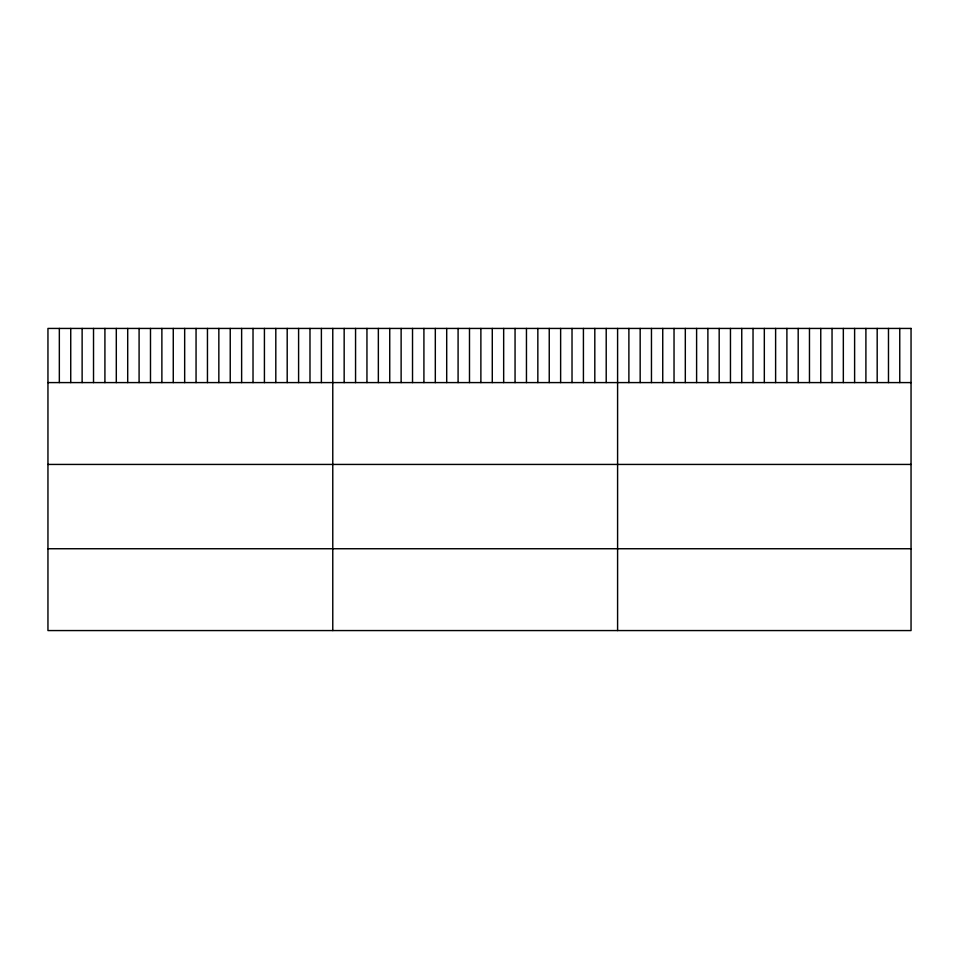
<?xml version="1.0" encoding="UTF-8"?>
<svg xmlns="http://www.w3.org/2000/svg" width="959" height="959" viewBox="0 0 959 959"><rect width="100%" height="100%" fill="white"/><g stroke="black" fill="none" stroke-linecap="round" stroke-linejoin="round"><path stroke-width="1.44" d="M47.95 382.593L911.05 382.593M47.95 464.432L911.05 464.432M47.95 548.74L911.05 548.74M899.758 328.434L899.758 382.593M888.478 328.434L888.478 382.593M877.185 328.434L877.185 382.593M865.905 328.434L865.905 382.593M854.613 328.434L854.613 382.593M843.333 328.434L843.333 382.593M832.04 328.434L832.04 382.593M820.76 328.434L820.76 382.593M809.468 328.434L809.468 382.593M798.188 328.434L798.188 382.593M786.895 328.434L786.895 382.593M775.615 328.434L775.615 382.593M764.323 328.434L764.323 382.593M753.031 328.434L753.031 382.593M741.751 328.434L741.751 382.593M730.458 328.434L730.458 382.593M719.178 328.434L719.178 382.593M707.886 328.434L707.886 382.593M696.606 328.434L696.606 382.593M685.313 328.434L685.313 382.593M674.033 328.434L674.033 382.593M662.741 328.434L662.741 382.593M651.461 328.434L651.461 382.593M640.168 328.434L640.168 382.593M628.888 328.434L628.888 382.593M617.596 328.434L617.596 630.566M606.208 328.434L606.208 382.593M594.808 328.434L594.808 382.593M583.42 328.434L583.42 382.593M572.02 328.434L572.02 382.593M560.631 328.434L560.631 382.593M549.243 328.434L549.243 382.593M537.843 328.434L537.843 382.593M526.455 328.434L526.455 382.593M515.055 328.434L515.055 382.593M503.667 328.434L503.667 382.593M492.279 328.434L492.279 382.593M480.879 328.434L480.879 382.593M469.49 328.434L469.49 382.593M458.09 328.434L458.09 382.593M446.702 328.434L446.702 382.593M435.314 328.434L435.314 382.593M423.914 328.434L423.914 382.593M412.526 328.434L412.526 382.593M401.126 328.434L401.126 382.593M389.738 328.434L389.738 382.593M378.349 328.434L378.349 382.593M366.949 328.434L366.949 382.593M355.561 328.434L355.561 382.593M344.161 328.434L344.161 382.593M332.773 328.434L332.773 630.566M321.385 328.434L321.385 382.593M309.985 328.434L309.985 382.593M298.597 328.434L298.597 382.593M287.197 328.434L287.197 382.593M275.808 328.434L275.808 382.593M264.42 328.434L264.42 382.593M253.02 328.434L253.02 382.593M241.632 328.434L241.632 382.593M230.232 328.434L230.232 382.593M218.844 328.434L218.844 382.593M207.456 328.434L207.456 382.593M196.056 328.434L196.056 382.593M184.667 328.434L184.667 382.593M173.267 328.434L173.267 382.593M161.879 328.434L161.879 382.593M150.491 328.434L150.491 382.593M139.091 328.434L139.091 382.593M127.703 328.434L127.703 382.593M116.303 328.434L116.303 382.593M104.915 328.434L104.915 382.593M93.526 328.434L93.526 382.593M82.126 328.434L82.126 382.593M70.738 328.434L70.738 382.593M59.338 328.434L59.338 382.593M911.05 328.434L47.95 328.434L47.95 630.566L911.05 630.566L911.05 328.434"/></g></svg>
